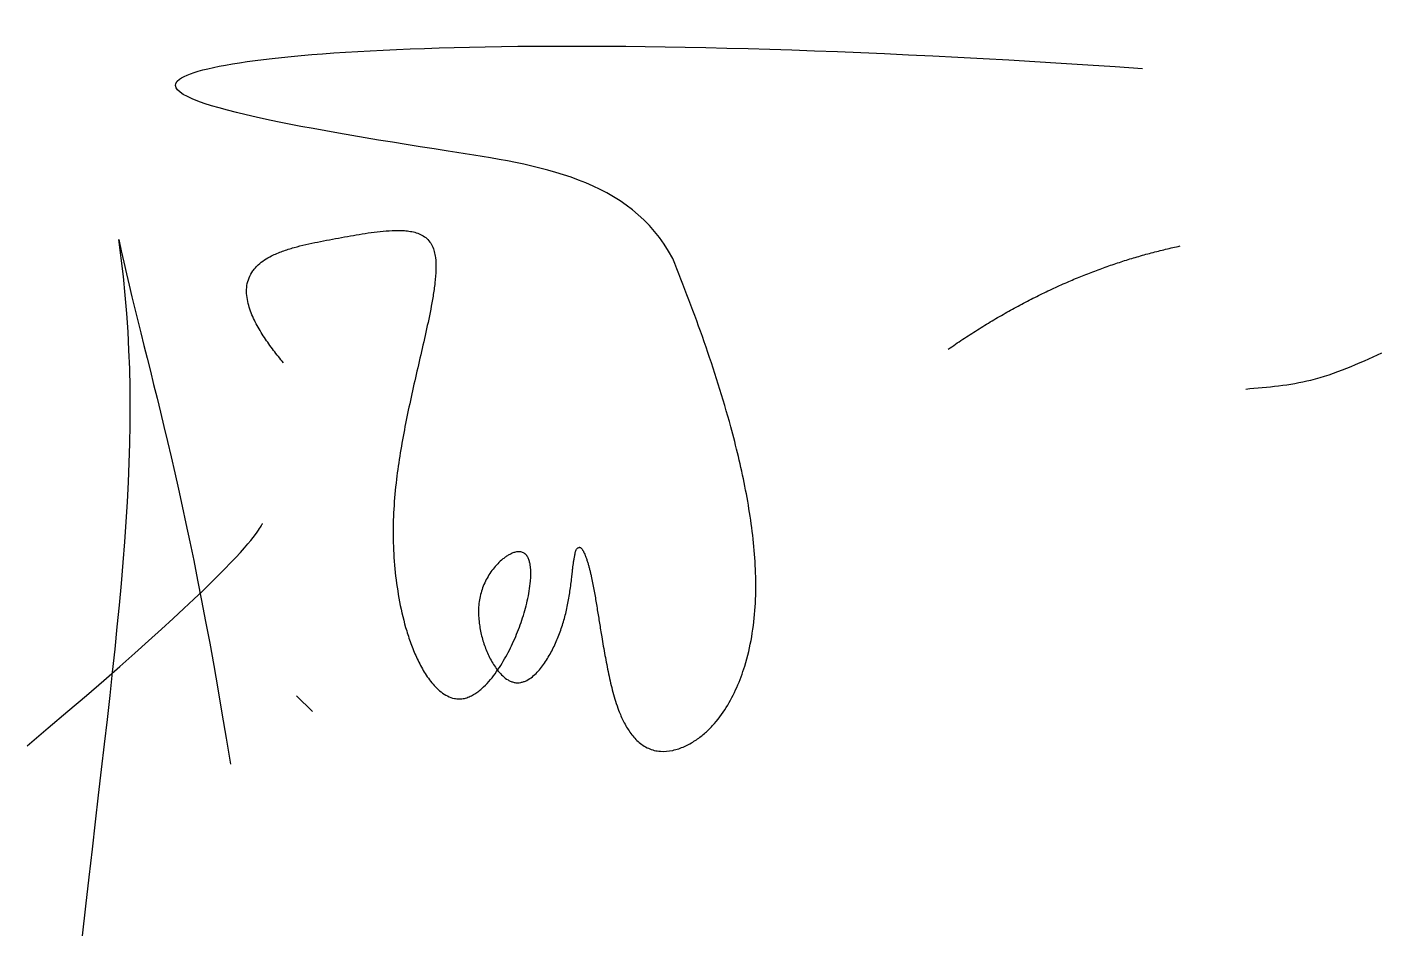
# Model space of a CAD drawing. Header units: millimetres. Extents: x 188017505.1 to 188017516, y -380668256.3 to -380668249.
import ezdxf

# ---------------------------------------------------------------- set-up
doc = ezdxf.new("R2010")
doc.units = ezdxf.units.MM
doc.layers.add('Sign', color=5, linetype='Continuous')

# ---------------------------------------------------------------- blocks, each defined once
blk = doc.blocks.new('Подпись_Чердак_dwg-27069072-')
at = {"layer": 'Sign'}
blk.add_line((1786.86, 1126.02), (1797.47, 1115.42), dxfattribs=at)
for points, knots in [([(2038.89, 1418.96), (2010.36, 1472.63), (1848.55, 1495.87), (1560.13, 1546.18), (1957.4, 1573.89), (2353.76, 1546.18)], [0, 0, 0, 0, 0.56543, 1.499898, 2.69012, 2.69012, 2.69012, 2.69012]), ([(1778.09, 1349.08), (1775.81, 1351.8), (1771.36, 1357.33), (1766.2, 1364.55), (1762.42, 1370.56), (1759.77, 1375.2), (1757.42, 1379.98), (1755.48, 1384.94), (1754.03, 1390.12), (1753.24, 1395.48), (1753.42, 1400.83), (1754.88, 1406.02), (1757.06, 1409.98), (1759.29, 1412.78), (1761.79, 1415.31), (1765.36, 1418.01), (1770.82, 1421.14), (1777.45, 1423.92), (1787.78, 1427.16), (1798.35, 1429.45), (1808.96, 1431.5), (1816.93, 1433.01), (1824.91, 1434.44), (1832.91, 1435.75), (1840.94, 1436.86), (1849.01, 1437.64), (1855.77, 1437.82), (1861.17, 1437.44), (1865.18, 1436.78), (1869.07, 1435.59), (1872.68, 1433.67), (1875.71, 1430.88), (1877.87, 1427.4), (1879.24, 1423.56), (1880.23, 1418.23), (1880.41, 1411.17), (1879.67, 1402.53), (1877.94, 1390.73), (1875.02, 1376.12), (1871.07, 1358.68), (1867.02, 1341.27), (1863.08, 1323.82), (1859.44, 1306.32), (1856.24, 1288.72), (1853.57, 1270.32), (1851.77, 1251.1), (1851.37, 1231.08), (1852.48, 1211.09), (1855.16, 1191.25), (1858.86, 1174.97), (1862.91, 1162.25), (1866.57, 1152.93), (1871.01, 1143.96), (1875.56, 1136.94), (1879.91, 1131.86), (1883.61, 1128.47), (1887.83, 1125.72), (1892.06, 1124.17), (1895.43, 1123.85), (1897.67, 1123.99), (1899.88, 1124.37), (1902.56, 1125.25), (1905.57, 1126.78), (1908.36, 1128.66), (1911.83, 1131.49), (1915.76, 1135.5), (1919.95, 1140.76), (1923.72, 1146.32), (1927.14, 1152.1), (1931.28, 1160.03), (1935.75, 1170.3), (1939.31, 1180.92), (1941.54, 1189.59), (1942.86, 1196.18), (1943.59, 1201.73), (1943.85, 1206.2), (1943.86, 1209.24), (1943.67, 1211.95), (1943.34, 1214.32), (1942.87, 1216.27), (1942.32, 1217.77), (1941.8, 1218.87), (1941.16, 1219.91), (1940.5, 1220.68), (1939.91, 1221.21), (1939.25, 1221.67), (1938.34, 1222.12), (1937.17, 1222.46), (1935.96, 1222.58), (1934.76, 1222.49), (1933.57, 1222.25), (1932.42, 1221.89), (1930.92, 1221.31), (1929.13, 1220.43), (1927.1, 1219.16), (1924.53, 1217.25), (1921.58, 1214.54), (1918.44, 1210.92), (1915.7, 1206.98), (1912.59, 1201.38), (1910.38, 1195.35), (1909.15, 1189.07), (1908.74, 1184.29), (1908.79, 1179.49), (1909.33, 1173.39), (1910.73, 1166.06), (1913.38, 1157.68), (1916.41, 1151.02), (1919.41, 1145.99), (1922, 1142.44), (1924.97, 1139.2), (1927.9, 1136.93), (1930.54, 1135.58), (1932.29, 1135.01), (1933.74, 1134.78), (1935.2, 1134.7), (1937.05, 1134.86), (1939.21, 1135.43), (1941.9, 1136.61), (1944.94, 1138.72), (1948.14, 1141.73), (1952.06, 1146.35), (1956.27, 1152.83), (1960.49, 1161.2), (1963.96, 1169.91), (1966.74, 1178.86), (1968.46, 1186.48), (1969.55, 1192.63), (1970.25, 1197.26), (1970.87, 1201.9), (1971.34, 1205.77), (1971.69, 1208.88), (1972.02, 1211.99), (1972.35, 1214.69), (1972.73, 1216.96), (1972.93, 1218.08), (1973.14, 1219.21), (1973.31, 1220.15), (1973.45, 1220.92), (1973.55, 1221.5), (1973.66, 1222.07), (1973.84, 1222.83), (1974.16, 1223.74), (1974.72, 1224.53), (1975.37, 1225.07), (1975.83, 1225.31), (1976.19, 1225.43), (1976.46, 1225.47), (1976.72, 1225.45), (1976.97, 1225.38), (1977.2, 1225.26), (1977.5, 1225.05), (1977.85, 1224.69), (1978.22, 1224.17), (1978.57, 1223.6), (1978.88, 1223.05), (1979.27, 1222.33), (1979.88, 1221.11), (1980.57, 1219.44), (1981.31, 1217.35), (1982, 1215.16), (1982.64, 1212.93), (1983.23, 1210.68), (1983.79, 1208.44), (1984.47, 1205.46), (1985.25, 1201.74), (1986.11, 1197.25), (1987.17, 1191.22), (1988.41, 1183.67), (1989.86, 1174.62), (1991.51, 1164.42), (1993.45, 1153.1), (1995.85, 1140.69), (1998.71, 1128.36), (2001.99, 1117.64), (2005.85, 1108.67), (2010.03, 1101.47), (2014.55, 1096.17), (2018.93, 1092.74), (2022.58, 1090.71), (2026.52, 1089.35), (2032.02, 1088.5), (2037.6, 1089.02), (2042.93, 1090.52), (2048.09, 1092.54), (2053.97, 1095.8), (2060.22, 1100.58), (2067.5, 1107.7), (2075.12, 1117.94), (2082.17, 1131.51), (2090.34, 1153.73), (2095.48, 1185.55), (2094.12, 1226.19), (2087.84, 1266.47), (2076.75, 1312.34), (2060.53, 1363.29), (2046.35, 1400.51), (2038.89, 1418.96)], [0, 0, 0, 0, 0.034893, 0.069785, 0.087231, 0.104678, 0.122124, 0.13957, 0.157016, 0.174463, 0.191909, 0.209355, 0.226801, 0.235524, 0.244248, 0.261694, 0.27914, 0.305734, 0.332328, 0.385517, 0.412111, 0.438705, 0.465299, 0.491894, 0.518488, 0.545082, 0.571676, 0.584973, 0.59827, 0.611567, 0.624865, 0.638162, 0.651459, 0.664756, 0.678053, 0.704647, 0.733977, 0.763307, 0.821967, 0.880627, 0.939287, 0.997947, 1.056607, 1.115267, 1.173927, 1.239561, 1.305195, 1.370829, 1.436463, 1.502097, 1.534914, 1.567731, 1.600548, 1.633365, 1.649773, 1.666182, 1.68259, 1.698999, 1.710009, 1.715514, 1.721019, 1.732029, 1.743039, 1.754049, 1.765059, 1.787079, 1.809099, 1.831119, 1.85314, 1.87516, 1.9192, 1.96324, 1.98526, 2.00728, 2.0293, 2.040311, 2.051321, 2.059172, 2.067024, 2.074876, 2.078802, 2.082728, 2.086654, 2.09058, 2.092543, 2.094506, 2.098432, 2.102358, 2.106283, 2.110209, 2.114135, 2.118061, 2.121987, 2.129839, 2.137691, 2.145543, 2.161246, 2.17695, 2.192654, 2.208357, 2.239765, 2.255468, 2.271172, 2.286876, 2.30258, 2.331336, 2.360093, 2.388849, 2.403227, 2.417606, 2.431984, 2.446362, 2.453551, 2.46074, 2.464335, 2.46793, 2.475119, 2.482308, 2.489497, 2.503875, 2.518253, 2.532632, 2.563352, 2.594072, 2.624792, 2.655512, 2.686232, 2.701592, 2.716952, 2.732312, 2.747672, 2.755352, 2.763032, 2.778392, 2.782153, 2.785914, 2.789675, 2.793436, 2.795316, 2.797197, 2.799077, 2.800958, 2.804719, 2.808479, 2.81036, 2.81224, 2.81318, 2.814121, 2.815061, 2.816001, 2.816941, 2.817882, 2.819762, 2.821642, 2.823523, 2.825403, 2.827284, 2.831045, 2.838566, 2.846088, 2.85361, 2.861131, 2.868653, 2.876175, 2.883697, 2.89874, 2.913784, 2.928827, 2.958914, 2.989001, 3.019088, 3.060573, 3.102058, 3.143544, 3.185029, 3.212244, 3.239459, 3.266674, 3.280281, 3.293889, 3.307496, 3.321104, 3.348318, 3.361926, 3.375533, 3.402748, 3.427756, 3.452764, 3.502781, 3.552797, 3.602813, 3.735263, 3.867713, 4.00185, 4.135987, 4.331896, 4.527805, 4.527805, 4.527805, 4.527805]), ([(2422.87, 1331.49), (2437.64, 1332.74), (2469.43, 1335.42), (2498.53, 1348.63), (2514.12, 1355.7)], [0, 0, 0, 0, 27.235476, 58.655752, 58.655752, 58.655752, 58.655752])]:
    blk.add_open_spline(points, degree=3, knots=knots, dxfattribs=at)
for points, degree in [([(1643.33, 965.19), (1667.77, 1180.47), (1686.56, 1297.99), (1667.77, 1431.66)], 3), ([(1667.77, 1431.66), (1685.04, 1350.41), (1712.52, 1269.37), (1742.49, 1080.13)], 3), ([(2223.55, 1358.14), (2297.86, 1410.07), (2378.85, 1427.29)], 2), ([(1606.3, 1092.54), (1761.85, 1223.06), (1761.85, 1239.07), (1764.15, 1241.38)], 3)]:
    blk.add_open_spline(points, degree=degree, dxfattribs=at)

msp = doc.modelspace()

# ---------------------------------------------------------------- block references
at = {"layer": 'Sign', "xscale": 0.012, "yscale": 0.012, "zscale": 0.012}
msp.add_blockref('Подпись_Чердак_dwg-27069072-', (188017485.849, -380668267.903), dxfattribs=at)

doc.saveas('drawing.dxf')
